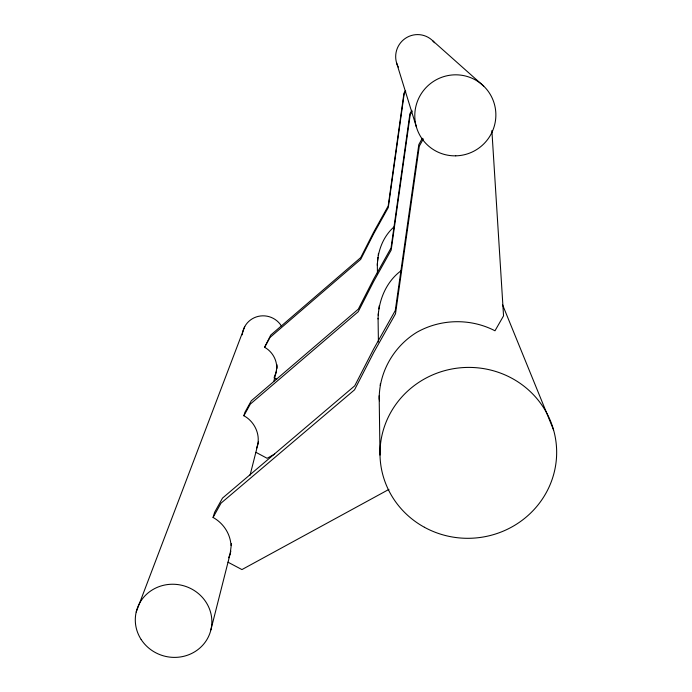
<?xml version="1.0" encoding="UTF-8"?>
<svg xmlns="http://www.w3.org/2000/svg" width="692" height="692" viewBox="0 0 692 692"><rect width="100%" height="100%" fill="white"/><g stroke="black" fill="none" stroke-linecap="round" stroke-linejoin="round"><path stroke-width="1.04" d="M231.465 543.592L230.151 553.834L228.602 557.769M277.137 364.866L276.099 372.374L274.326 376.915M276.852 368.845L277.051 366.916M377.538 261.55L377.996 257.45M378.23 255.409L378.463 253.358M377.339 265.469C377.607 250.937 383.238 236.128 394.431 226.569M378.169 315.249L378.524 312.092M378.887 308.935L379.242 305.777M378.083 318.96C378.42 300.622 386.093 281.731 401.152 270.693M380.202 385.487L380.436 383.446M210.887 629.884L230.843 551.066M250.046 475.266L258.514 441.816M273.85 381.249L276.532 370.661M230.998 545.408C230.358 533.696 223.282 523.083 213.067 517.46L214.641 512.262L222.513 498.093L354.728 385.833L373.697 348.915L395.27 310.561L418.816 144.585L422.319 138.279M256.516 448.191C261.524 436.194 255.08 421.722 243.869 415.754L244.899 412.363L251.308 400.772L358.335 309.134L373.645 279.118L391.041 247.97L409.898 113.808L411.844 110.279M276.705 366.544C276.316 358.534 271.593 351.181 264.612 347.28L270.745 335.066L360.766 257.562L373.611 232.244L388.195 206L403.946 93.273L405.503 90.453M136.212 612.013L244.752 326.572M264.612 347.28L270.062 337.402L360.679 259.388L373.611 233.905L388.298 207.488L404.154 94L405.72 91.162M243.869 415.754L250.331 404.076L358.214 311.729L373.645 281.48L391.179 250.089L410.2 114.846L412.164 111.291M213.067 517.46L221.016 503.153L354.546 389.83L373.697 352.557L395.495 313.822L419.283 146.194L423.331 138.919M274.629 454.125L267.103 458.286L256.005 452.369M388.939 489.391L241.94 569.577L227.988 562.198M273.98 377.823L276.731 379.303M432.604 40.664L483.682 86.102M502.548 304.765L553.557 429.914M396.525 62.695L416.35 126.852M379.527 400.815L379.207 398.774C379.112 371.777 393.904 346.32 416.843 332.29C440.726 318.761 470.603 318.13 494.988 330.785L503.551 315.863L491.874 130.572M377.313 263.6L377.46 274.205M378.074 318.346L378.412 342.03M379.164 395.703L380.003 455.085M242.321 334.824A21.141 20.682 15.8 0 1 258.332 316.365A21.141 20.682 15.8 0 1 281.324 325.863M398.324 67.098A21.936 21.737 -63.6 0 1 405.443 38.311A21.936 21.737 -63.6 0 1 434.524 42.774M424.421 527.269A88.368 85.436 -5.1 0 0 556.662 452.058A88.368 85.436 -5.1 0 0 423.885 379.259A88.368 85.436 -5.1 0 0 424.421 527.269M455.743 155.838A40.724 40.326 -43.2 0 0 490.23 94.38A40.724 40.326 -43.2 0 0 420.018 95.781A40.724 40.326 -43.2 0 0 455.743 155.838M141.142 639.477A38.397 36.46 14.2 0 0 207.401 638.742A38.397 36.46 14.2 0 0 172.196 584.238A38.397 36.46 14.2 0 0 141.142 639.477"/></g></svg>
